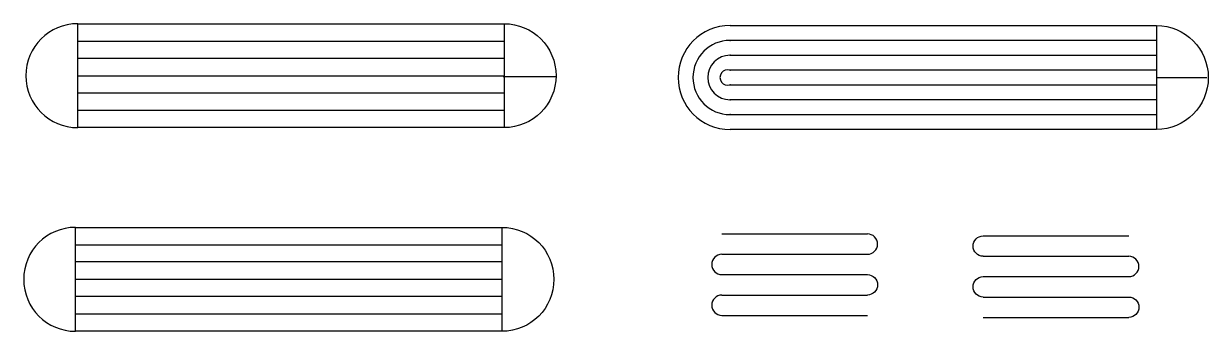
# Model space of a CAD drawing. Header units: millimetres. Extents: x 564 to 1535, y 465 to 717.
import ezdxf

# ---------------------------------------------------------------- set-up
doc = ezdxf.new("R2010")
doc.units = ezdxf.units.MM

# ---------------------------------------------------------------- blocks, each defined once
blk = doc.blocks.new('外冷排')
for p, q in [((-35.74, 20), (0, 20)), ((-35.74, 15), (0, 15)), ((-35.74, 10), (0, 10)), ((-35.74, 5), (0, 5)), ((-35.74, 0), (0, 0))]:
    blk.add_line(p, q)
for points in [[(0, 15, 1), (0, 20, 1)], [(-35.74, 15, 1), (-35.74, 10)], [(0, 10, -1), (0, 5, -1)], [(-35.74, 5, 1), (-35.74, 0)]]:
    blk.add_lwpolyline(points, format="xyb")

msp = doc.modelspace()

# ---------------------------------------------------------------- linework, layer by layer
for p, q in [((608.03, 632.07), (608.03, 717.23)), ((608.03, 717.23), (957.51, 717.23)), ((957.51, 717.23), (957.51, 632.07)), ((1142.74, 715.74), (1492.23, 715.74)), ((1492.23, 715.74), (1492.23, 630.57)), ((608.03, 703.04), (957.51, 703.04)), ((1492.23, 703.57), (1142.74, 703.57)), ((1142.74, 691.41), (1492.23, 691.41)), ((957.51, 688.84), (608.03, 688.84)), ((608.03, 674.65), (957.51, 674.65)), ((956.77, 673.85), (1000.09, 673.85)), ((1492.23, 679.24), (1142.74, 679.24)), ((1492.23, 673.16), (1533.48, 673.16)), ((957.51, 660.45), (608.03, 660.45)), ((1142.74, 667.07), (1492.23, 667.07)), ((1492.23, 654.91), (1142.74, 654.91)), ((608.03, 646.26), (957.51, 646.26)), ((1142.74, 642.74), (1492.23, 642.74)), ((957.51, 632.07), (608.03, 632.07)), ((1492.23, 630.57), (1142.74, 630.57)), ((606.28, 550.39), (955.76, 550.39)), ((606.28, 465.23), (606.28, 550.39)), ((955.76, 550.39), (955.76, 465.23)), ((1136.04, 545), (1255.32, 545)), ((606.28, 536.2), (955.76, 536.2)), ((1136.04, 528.31), (1255.32, 528.31)), ((955.76, 522), (606.28, 522)), ((606.28, 507.81), (955.76, 507.81)), ((1136.04, 511.63), (1255.32, 511.63)), ((955.76, 493.62), (606.28, 493.62)), ((1136.04, 494.94), (1255.32, 494.94)), ((606.28, 479.42), (955.76, 479.42)), ((1136.04, 478.25), (1255.32, 478.25)), ((955.76, 465.23), (606.28, 465.23))]:
    msp.add_line(p, q)
for points in [[(608.03, 717.23, 1), (608.03, 632.07)], [(957.51, 717.23, -1), (957.51, 632.07, -1)], [(1142.74, 715.74, 1), (1142.74, 630.57)], [(1492.23, 715.74, -1), (1492.23, 630.57, -1)], [(606.28, 550.39, 1), (606.28, 465.23)], [(955.76, 550.39, -1), (955.76, 465.23, -1)], [(1255.32, 528.31, 1), (1255.32, 545, 1)], [(1136.04, 528.31, 1), (1136.04, 511.63)], [(1255.32, 511.63, -1), (1255.32, 494.94, -1)], [(1136.04, 494.94, 1), (1136.04, 478.25)]]:
    msp.add_lwpolyline(points, format="xyb")
for centre, radius, start, end in [((1142.74, 673.16), 30.42, 90, 270), ((1142.74, 673.16), 18.25, 90, 270), ((1140.87, 673.16), 6.37, 72.84365, 287.15635)]:
    msp.add_arc(centre, radius, start, end)
for p in [(608.03, 703.04), (957.51, 703.04), (1142.74, 703.57), (1492.23, 703.57), (1142.74, 691.41), (1492.23, 691.41), (608.03, 688.84), (957.51, 688.84), (608.03, 674.65), (957.51, 674.65), (1142.74, 679.24), (1492.23, 679.24), (608.03, 660.45), (957.51, 660.45), (1142.74, 667.07), (1492.23, 667.07), (1142.74, 654.91), (1492.23, 654.91), (608.03, 646.26), (957.51, 646.26), (1142.74, 642.74), (1492.23, 642.74), (606.28, 536.2), (955.76, 536.2), (606.28, 522), (955.76, 522), (606.28, 507.81), (955.76, 507.81), (606.28, 493.62), (955.76, 493.62), (606.28, 479.42), (955.76, 479.42)]:
    msp.add_point(p)

# ---------------------------------------------------------------- block references
at = {"xscale": -3.337551884710208, "yscale": 3.337551884710208, "zscale": 3.337551884710208, "rotation": 180}
msp.add_blockref('外冷排', (1469.62, 543.38), dxfattribs=at)

doc.saveas('drawing.dxf')
